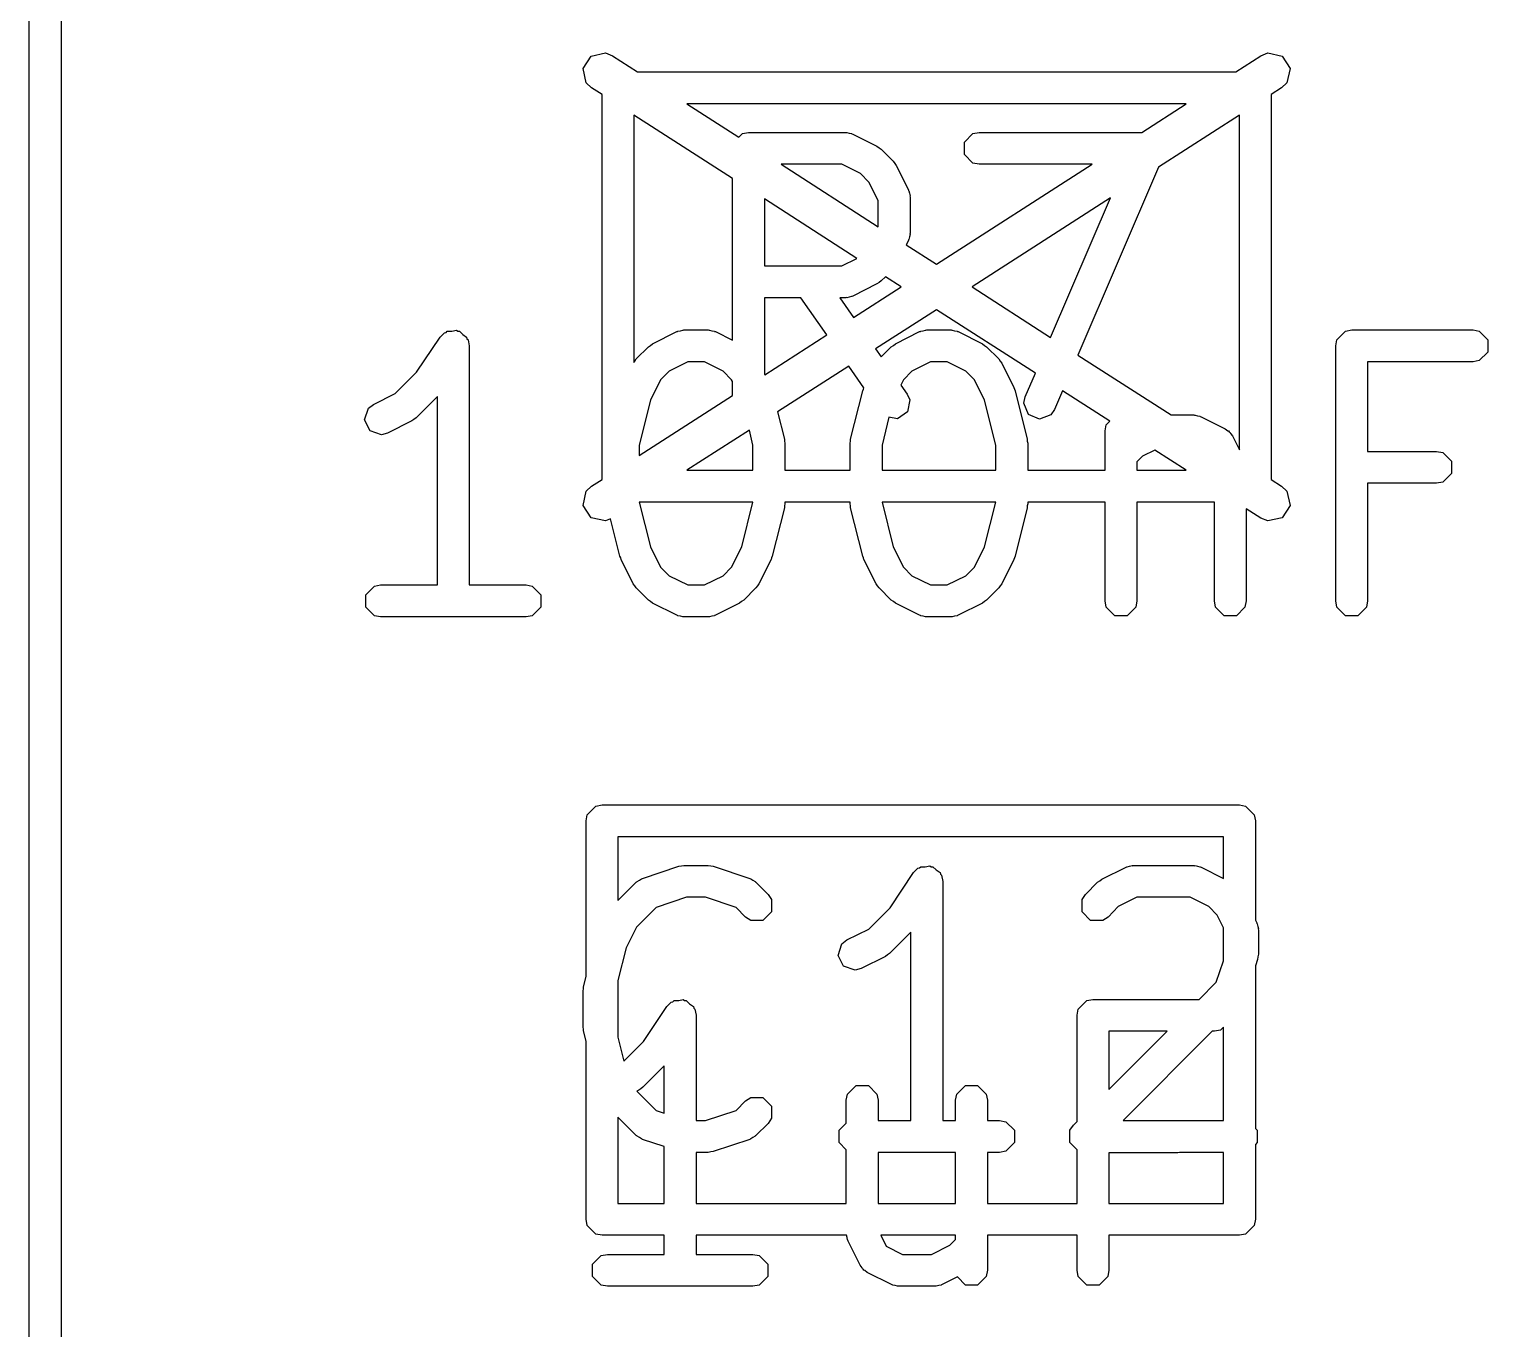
# Model space of a CAD drawing. Header units: inches. Extents: x -1.73 to 1.98, y -0.03 to 4.65.
# Drawn here: x 0.1792 to 0.3594, y 0.3634 to 0.524 of the extents above; entities that cross this region are included whole.
import ezdxf

# ---------------------------------------------------------------- set-up
doc = ezdxf.new("R2010")
doc.units = ezdxf.units.IN
doc.header["$MEASUREMENT"] = 0
doc.layers.add('BLACK', color=250, linetype='CONTINUOUS')

msp = doc.modelspace()

# ---------------------------------------------------------------- linework, layer by layer
at = {"layer": 'BLACK', "linetype": 'CONTINUOUS'}
for p, q in [((0.18317, 1.13386), (0.18317, 0.13386)), ((0.17923, 0.13583), (0.17923, 1.13189)), ((0.24865, 0.52064), (0.25042, 0.52103)), ((0.25042, 0.52103), (0.25128, 0.52069)), ((0.3314, 0.52069), (0.33226, 0.52103)), ((0.33226, 0.52103), (0.33402, 0.52064)), ((0.24768, 0.51912), (0.24865, 0.52064)), ((0.24806, 0.51735), (0.24768, 0.51912)), ((0.25128, 0.52069), (0.25437, 0.5187)), ((0.32831, 0.5187), (0.3314, 0.52069)), ((0.33402, 0.52064), (0.335, 0.51912)), ((0.335, 0.51912), (0.33462, 0.51735)), ((0.24872, 0.51671), (0.24806, 0.51735)), ((0.25437, 0.5187), (0.32831, 0.5187)), ((0.33462, 0.51735), (0.33395, 0.51671)), ((0.25, 0.51589), (0.24872, 0.51671)), ((0.25, 0.46836), (0.25, 0.51589)), ((0.33395, 0.51671), (0.33268, 0.51589)), ((0.33268, 0.51589), (0.33268, 0.46836)), ((0.26049, 0.51476), (0.2669, 0.51064)), ((0.32218, 0.51476), (0.26049, 0.51476)), ((0.31668, 0.51122), (0.32218, 0.51476)), ((0.26612, 0.50553), (0.25394, 0.51336)), ((0.25394, 0.51336), (0.25394, 0.48282)), ((0.32874, 0.51336), (0.31873, 0.50693)), ((0.32874, 0.472), (0.32874, 0.51336)), ((0.2669, 0.51064), (0.26734, 0.51107)), ((0.26734, 0.51107), (0.26809, 0.51122)), ((0.26809, 0.51122), (0.28009, 0.51122)), ((0.28009, 0.51122), (0.28019, 0.51121)), ((0.28019, 0.51121), (0.28023, 0.51122)), ((0.28023, 0.51122), (0.28053, 0.51114)), ((0.28053, 0.51114), (0.28084, 0.51107)), ((0.28084, 0.51107), (0.28088, 0.51104)), ((0.28088, 0.51104), (0.28097, 0.51102)), ((0.28097, 0.51102), (0.28397, 0.50952)), ((0.29477, 0.51001), (0.29583, 0.51107)), ((0.29477, 0.5085), (0.29477, 0.51001)), ((0.29583, 0.51107), (0.29659, 0.51122)), ((0.29659, 0.51122), (0.31668, 0.51122)), ((0.28397, 0.50952), (0.28422, 0.50932)), ((0.28422, 0.50932), (0.28448, 0.50915)), ((0.28448, 0.50915), (0.28598, 0.50765)), ((0.29583, 0.50744), (0.29477, 0.5085)), ((0.27963, 0.50729), (0.27212, 0.50729)), ((0.27212, 0.50729), (0.28412, 0.49957)), ((0.28192, 0.50614), (0.27963, 0.50729)), ((0.28598, 0.50765), (0.28616, 0.50739)), ((0.28616, 0.50739), (0.28635, 0.50714)), ((0.28635, 0.50714), (0.28785, 0.50414)), ((0.29134, 0.49493), (0.31056, 0.50729)), ((0.29659, 0.50729), (0.29583, 0.50744)), ((0.31056, 0.50729), (0.29659, 0.50729)), ((0.31873, 0.50693), (0.30878, 0.48372)), ((0.26612, 0.48555), (0.26612, 0.50553)), ((0.28297, 0.50509), (0.28192, 0.50614)), ((0.28412, 0.50279), (0.28297, 0.50509)), ((0.28148, 0.49565), (0.27006, 0.503)), ((0.27006, 0.503), (0.27006, 0.49473)), ((0.28412, 0.49957), (0.28412, 0.50279)), ((0.28785, 0.50414), (0.28788, 0.50404)), ((0.28788, 0.50404), (0.28791, 0.50401)), ((0.28791, 0.50401), (0.28797, 0.5037)), ((0.28797, 0.5037), (0.28805, 0.5034)), ((0.28805, 0.5034), (0.28804, 0.50335)), ((0.28804, 0.50335), (0.28806, 0.50326)), ((0.28806, 0.50326), (0.28806, 0.49876)), ((0.31282, 0.50312), (0.29571, 0.49213)), ((0.30542, 0.48588), (0.31282, 0.50312)), ((0.28785, 0.49788), (0.28758, 0.49735)), ((0.28758, 0.49735), (0.29134, 0.49493)), ((0.28788, 0.49797), (0.28785, 0.49788)), ((0.28791, 0.498), (0.28788, 0.49797)), ((0.28797, 0.49831), (0.28791, 0.498)), ((0.28805, 0.49862), (0.28797, 0.49831)), ((0.28806, 0.49876), (0.28804, 0.49866)), ((0.28804, 0.49866), (0.28805, 0.49862)), ((0.27963, 0.49473), (0.28148, 0.49565)), ((0.27006, 0.49473), (0.27963, 0.49473)), ((0.28397, 0.4925), (0.28097, 0.491)), ((0.28108, 0.48834), (0.28697, 0.49213)), ((0.28422, 0.49269), (0.28397, 0.4925)), ((0.28448, 0.49287), (0.28422, 0.49269)), ((0.285, 0.49339), (0.28448, 0.49287)), ((0.28697, 0.49213), (0.285, 0.49339)), ((0.29571, 0.49213), (0.30542, 0.48588)), ((0.27457, 0.49079), (0.27006, 0.49079)), ((0.27006, 0.49079), (0.27006, 0.48137)), ((0.27777, 0.48621), (0.27457, 0.49079)), ((0.28009, 0.49079), (0.27937, 0.49079)), ((0.27937, 0.49079), (0.28108, 0.48834)), ((0.28019, 0.49081), (0.28009, 0.49079)), ((0.28023, 0.49079), (0.28019, 0.49081)), ((0.28053, 0.49088), (0.28023, 0.49079)), ((0.28084, 0.49094), (0.28053, 0.49088)), ((0.28088, 0.49097), (0.28084, 0.49094)), ((0.28097, 0.491), (0.28088, 0.49097)), ((0.29134, 0.48932), (0.2838, 0.48447)), ((0.30354, 0.48148), (0.29134, 0.48932)), ((0.23073, 0.48652), (0.23087, 0.48667)), ((0.23087, 0.48667), (0.23145, 0.48667)), ((0.23145, 0.48667), (0.23201, 0.48678)), ((0.23201, 0.48678), (0.23218, 0.48667)), ((0.23218, 0.48667), (0.23238, 0.48667)), ((0.23238, 0.48667), (0.23279, 0.48626)), ((0.25624, 0.48511), (0.25924, 0.48661)), ((0.25924, 0.48661), (0.25934, 0.48663)), ((0.25934, 0.48663), (0.25937, 0.48667)), ((0.25937, 0.48667), (0.25968, 0.48673)), ((0.25968, 0.48673), (0.25998, 0.48681)), ((0.25998, 0.48681), (0.26003, 0.4868)), ((0.26003, 0.4868), (0.26012, 0.48682)), ((0.26012, 0.48682), (0.26312, 0.48682)), ((0.26312, 0.48682), (0.26322, 0.4868)), ((0.26322, 0.4868), (0.26326, 0.48681)), ((0.26326, 0.48681), (0.26357, 0.48673)), ((0.26357, 0.48673), (0.26388, 0.48667)), ((0.26388, 0.48667), (0.26391, 0.48663)), ((0.26391, 0.48663), (0.264, 0.48661)), ((0.264, 0.48661), (0.26612, 0.48555)), ((0.28624, 0.48511), (0.28924, 0.48661)), ((0.28924, 0.48661), (0.28933, 0.48663)), ((0.28933, 0.48663), (0.28937, 0.48667)), ((0.28937, 0.48667), (0.28968, 0.48673)), ((0.28968, 0.48673), (0.28998, 0.48681)), ((0.28998, 0.48681), (0.29002, 0.4868)), ((0.29002, 0.4868), (0.29012, 0.48682)), ((0.29012, 0.48682), (0.29312, 0.48682)), ((0.29312, 0.48682), (0.29322, 0.4868)), ((0.29322, 0.4868), (0.29326, 0.48681)), ((0.29326, 0.48681), (0.29356, 0.48673)), ((0.29356, 0.48673), (0.29387, 0.48667)), ((0.29387, 0.48667), (0.2939, 0.48663)), ((0.2939, 0.48663), (0.294, 0.48661)), ((0.294, 0.48661), (0.297, 0.48511)), ((0.34079, 0.4856), (0.34186, 0.48667)), ((0.34186, 0.48667), (0.34261, 0.48682)), ((0.34261, 0.48682), (0.35761, 0.48682)), ((0.35761, 0.48682), (0.35836, 0.48667)), ((0.35836, 0.48667), (0.35943, 0.4856)), ((0.2271, 0.4816), (0.22999, 0.48594)), ((0.22999, 0.48594), (0.23053, 0.48648)), ((0.23053, 0.48648), (0.23073, 0.48652)), ((0.23279, 0.48626), (0.23326, 0.48594)), ((0.23326, 0.48594), (0.2333, 0.48574)), ((0.2333, 0.48574), (0.23345, 0.4856)), ((0.23345, 0.4856), (0.2336, 0.48485)), ((0.2336, 0.48485), (0.2336, 0.45532)), ((0.25423, 0.48324), (0.25573, 0.48474)), ((0.25573, 0.48474), (0.25599, 0.48491)), ((0.25599, 0.48491), (0.25624, 0.48511)), ((0.27011, 0.48128), (0.27777, 0.48621)), ((0.28448, 0.48349), (0.28573, 0.48474)), ((0.28573, 0.48474), (0.28599, 0.48491)), ((0.28599, 0.48491), (0.28624, 0.48511)), ((0.297, 0.48511), (0.29725, 0.48491)), ((0.29725, 0.48491), (0.29751, 0.48474)), ((0.29751, 0.48474), (0.29901, 0.48324)), ((0.34064, 0.48485), (0.34079, 0.4856)), ((0.34064, 0.45335), (0.34064, 0.48485)), ((0.35943, 0.4856), (0.35943, 0.48409)), ((0.25394, 0.48282), (0.25406, 0.48298)), ((0.25406, 0.48298), (0.25423, 0.48324)), ((0.2838, 0.48447), (0.28448, 0.48349)), ((0.29901, 0.48324), (0.29919, 0.48298)), ((0.29919, 0.48298), (0.29938, 0.48273)), ((0.30878, 0.48372), (0.3203, 0.47632)), ((0.35836, 0.48303), (0.35761, 0.48288)), ((0.35943, 0.48409), (0.35836, 0.48303)), ((0.22446, 0.47897), (0.2271, 0.4816)), ((0.25829, 0.48173), (0.25724, 0.48068)), ((0.26059, 0.48288), (0.25829, 0.48173)), ((0.26266, 0.48288), (0.26059, 0.48288)), ((0.26496, 0.48173), (0.26266, 0.48288)), ((0.266, 0.48068), (0.26496, 0.48173)), ((0.27006, 0.48137), (0.27011, 0.48128)), ((0.28048, 0.48234), (0.27169, 0.47669)), ((0.28235, 0.47968), (0.28048, 0.48234)), ((0.28829, 0.48173), (0.28724, 0.48068)), ((0.29058, 0.48288), (0.28829, 0.48173)), ((0.29265, 0.48288), (0.29058, 0.48288)), ((0.29495, 0.48173), (0.29265, 0.48288)), ((0.296, 0.48068), (0.29495, 0.48173)), ((0.29938, 0.48273), (0.30088, 0.47973)), ((0.30228, 0.47854), (0.30354, 0.48148)), ((0.35761, 0.48288), (0.34458, 0.48288)), ((0.34458, 0.48288), (0.34458, 0.47182)), ((0.25724, 0.48068), (0.25598, 0.47816)), ((0.26612, 0.48045), (0.266, 0.48068)), ((0.26612, 0.47872), (0.26612, 0.48045)), ((0.28221, 0.47932), (0.2823, 0.47952)), ((0.2823, 0.47952), (0.28235, 0.47968)), ((0.28724, 0.48068), (0.28691, 0.48002)), ((0.28691, 0.48002), (0.2877, 0.47889)), ((0.29726, 0.47816), (0.296, 0.48068)), ((0.30088, 0.47973), (0.30094, 0.47952)), ((0.30094, 0.47952), (0.30103, 0.47932)), ((0.22114, 0.47714), (0.22175, 0.47761)), ((0.22175, 0.47761), (0.22446, 0.47897)), ((0.22966, 0.47859), (0.22702, 0.47596)), ((0.22966, 0.45532), (0.22966, 0.47859)), ((0.25459, 0.47131), (0.26612, 0.47872)), ((0.25598, 0.47816), (0.25459, 0.47261)), ((0.28071, 0.47333), (0.28221, 0.47932)), ((0.2877, 0.47889), (0.28801, 0.47819)), ((0.28801, 0.47819), (0.28775, 0.4767)), ((0.29865, 0.47261), (0.29726, 0.47816)), ((0.30103, 0.47932), (0.30253, 0.47333)), ((0.30212, 0.47778), (0.30228, 0.47854)), ((0.30268, 0.47639), (0.30212, 0.47778)), ((0.3069, 0.47932), (0.3059, 0.47698)), ((0.31275, 0.47555), (0.3069, 0.47932)), ((0.22066, 0.47571), (0.22114, 0.47714)), ((0.22676, 0.47578), (0.22651, 0.47559)), ((0.22702, 0.47596), (0.22676, 0.47578)), ((0.27169, 0.47669), (0.27253, 0.47333)), ((0.28544, 0.47603), (0.28459, 0.47261)), ((0.28652, 0.47584), (0.28544, 0.47603)), ((0.28775, 0.4767), (0.28652, 0.47584)), ((0.30406, 0.47579), (0.30268, 0.47639)), ((0.30546, 0.47635), (0.30406, 0.47579)), ((0.3059, 0.47698), (0.30546, 0.47635)), ((0.3203, 0.47632), (0.32312, 0.47632)), ((0.32312, 0.47632), (0.32321, 0.4763)), ((0.32321, 0.4763), (0.32326, 0.47631)), ((0.32326, 0.47631), (0.32356, 0.47623)), ((0.32356, 0.47623), (0.32387, 0.47617)), ((0.32387, 0.47617), (0.3239, 0.47613)), ((0.3239, 0.47613), (0.324, 0.47611)), ((0.324, 0.47611), (0.327, 0.47461)), ((0.22134, 0.47436), (0.22066, 0.47571)), ((0.22277, 0.47388), (0.22134, 0.47436)), ((0.22351, 0.47409), (0.22277, 0.47388)), ((0.22651, 0.47559), (0.22351, 0.47409)), ((0.2682, 0.47444), (0.26049, 0.46949)), ((0.26865, 0.47261), (0.2682, 0.47444)), ((0.31215, 0.47435), (0.3123, 0.4751)), ((0.31215, 0.46949), (0.31215, 0.47435)), ((0.3123, 0.4751), (0.31275, 0.47555)), ((0.327, 0.47461), (0.32731, 0.47437)), ((0.32731, 0.47437), (0.32741, 0.47434)), ((0.32741, 0.47434), (0.32749, 0.47422)), ((0.32749, 0.47422), (0.3276, 0.47414)), ((0.3276, 0.47414), (0.32764, 0.47404)), ((0.32764, 0.47404), (0.32788, 0.47373)), ((0.25459, 0.47261), (0.25459, 0.47131)), ((0.26865, 0.46949), (0.26865, 0.47261)), ((0.27253, 0.47333), (0.27254, 0.47308)), ((0.27254, 0.47308), (0.27259, 0.47285)), ((0.27259, 0.47285), (0.27259, 0.46949)), ((0.28065, 0.47285), (0.2807, 0.47308)), ((0.28065, 0.46949), (0.28065, 0.47285)), ((0.2807, 0.47308), (0.28071, 0.47333)), ((0.28459, 0.47261), (0.28459, 0.46949)), ((0.29865, 0.46949), (0.29865, 0.47261)), ((0.30253, 0.47333), (0.30254, 0.47308)), ((0.30254, 0.47308), (0.30259, 0.47285)), ((0.30259, 0.47285), (0.30259, 0.46949)), ((0.32788, 0.47373), (0.32874, 0.472)), ((0.31678, 0.47123), (0.31609, 0.47053)), ((0.31609, 0.47053), (0.31609, 0.46949)), ((0.3183, 0.47199), (0.31678, 0.47123)), ((0.32218, 0.46949), (0.3183, 0.47199)), ((0.34458, 0.47182), (0.35311, 0.47182)), ((0.35311, 0.47182), (0.35387, 0.47167)), ((0.35387, 0.47167), (0.35493, 0.4706)), ((0.35493, 0.4706), (0.35493, 0.4691)), ((0.26049, 0.46949), (0.26865, 0.46949)), ((0.27259, 0.46949), (0.28065, 0.46949)), ((0.28459, 0.46949), (0.29865, 0.46949)), ((0.30259, 0.46949), (0.31215, 0.46949)), ((0.31609, 0.46949), (0.32218, 0.46949)), ((0.35493, 0.4691), (0.35387, 0.46803)), ((0.24768, 0.46513), (0.24806, 0.4669)), ((0.24806, 0.4669), (0.24872, 0.46754)), ((0.24872, 0.46754), (0.25, 0.46836)), ((0.33268, 0.46836), (0.33395, 0.46754)), ((0.33395, 0.46754), (0.33462, 0.4669)), ((0.33462, 0.4669), (0.335, 0.46513)), ((0.35311, 0.46788), (0.34458, 0.46788)), ((0.34458, 0.46788), (0.34458, 0.45335)), ((0.35387, 0.46803), (0.35311, 0.46788)), ((0.24865, 0.46361), (0.24768, 0.46513)), ((0.2546, 0.46555), (0.25598, 0.46004)), ((0.26864, 0.46555), (0.2546, 0.46555)), ((0.26727, 0.46004), (0.26864, 0.46555)), ((0.27254, 0.46511), (0.27253, 0.46487)), ((0.27259, 0.46535), (0.27254, 0.46511)), ((0.28065, 0.46555), (0.27259, 0.46555)), ((0.27259, 0.46555), (0.27259, 0.46535)), ((0.28065, 0.46535), (0.28065, 0.46555)), ((0.2807, 0.46511), (0.28065, 0.46535)), ((0.28071, 0.46487), (0.2807, 0.46511)), ((0.2846, 0.46555), (0.28598, 0.46004)), ((0.29864, 0.46555), (0.2846, 0.46555)), ((0.29726, 0.46004), (0.29864, 0.46555)), ((0.30254, 0.46511), (0.30253, 0.46487)), ((0.30259, 0.46535), (0.30254, 0.46511)), ((0.31215, 0.46555), (0.30259, 0.46555)), ((0.30259, 0.46555), (0.30259, 0.46535)), ((0.31215, 0.45335), (0.31215, 0.46555)), ((0.32565, 0.46555), (0.31609, 0.46555)), ((0.31609, 0.46555), (0.31609, 0.45335)), ((0.32565, 0.45335), (0.32565, 0.46555)), ((0.335, 0.46513), (0.33402, 0.46361)), ((0.25042, 0.46323), (0.24865, 0.46361)), ((0.25106, 0.46348), (0.25042, 0.46323)), ((0.25221, 0.45887), (0.25106, 0.46348)), ((0.27253, 0.46487), (0.27103, 0.45887)), ((0.28221, 0.45887), (0.28071, 0.46487)), ((0.30253, 0.46487), (0.30103, 0.45887)), ((0.3314, 0.46356), (0.32958, 0.46473)), ((0.32958, 0.46473), (0.32958, 0.45335)), ((0.33226, 0.46323), (0.3314, 0.46356)), ((0.33402, 0.46361), (0.33226, 0.46323)), ((0.25598, 0.46004), (0.25724, 0.45752)), ((0.266, 0.45752), (0.26727, 0.46004)), ((0.28598, 0.46004), (0.28724, 0.45752)), ((0.296, 0.45752), (0.29726, 0.46004)), ((0.25231, 0.45868), (0.25221, 0.45887)), ((0.25236, 0.45847), (0.25231, 0.45868)), ((0.25386, 0.45547), (0.25236, 0.45847)), ((0.27088, 0.45847), (0.26938, 0.45547)), ((0.27094, 0.45868), (0.27088, 0.45847)), ((0.27103, 0.45887), (0.27094, 0.45868)), ((0.2823, 0.45868), (0.28221, 0.45887)), ((0.28236, 0.45847), (0.2823, 0.45868)), ((0.28386, 0.45547), (0.28236, 0.45847)), ((0.30088, 0.45847), (0.29938, 0.45547)), ((0.30094, 0.45868), (0.30088, 0.45847)), ((0.30103, 0.45887), (0.30094, 0.45868)), ((0.25724, 0.45752), (0.25829, 0.45647)), ((0.25829, 0.45647), (0.26059, 0.45532)), ((0.26266, 0.45532), (0.26496, 0.45647)), ((0.26496, 0.45647), (0.266, 0.45752)), ((0.28724, 0.45752), (0.28829, 0.45647)), ((0.28829, 0.45647), (0.29058, 0.45532)), ((0.29265, 0.45532), (0.29495, 0.45647)), ((0.29495, 0.45647), (0.296, 0.45752)), ((0.22081, 0.4541), (0.22188, 0.45517)), ((0.22081, 0.4526), (0.22081, 0.4541)), ((0.22188, 0.45517), (0.22263, 0.45532)), ((0.22263, 0.45532), (0.22966, 0.45532)), ((0.2336, 0.45532), (0.24063, 0.45532)), ((0.24063, 0.45532), (0.24138, 0.45517)), ((0.24138, 0.45517), (0.24244, 0.4541)), ((0.24244, 0.4541), (0.24244, 0.4526)), ((0.25406, 0.45522), (0.25386, 0.45547)), ((0.25423, 0.45496), (0.25406, 0.45522)), ((0.25573, 0.45346), (0.25423, 0.45496)), ((0.26059, 0.45532), (0.26266, 0.45532)), ((0.26901, 0.45496), (0.26752, 0.45346)), ((0.26919, 0.45522), (0.26901, 0.45496)), ((0.26938, 0.45547), (0.26919, 0.45522)), ((0.28405, 0.45522), (0.28386, 0.45547)), ((0.28423, 0.45496), (0.28405, 0.45522)), ((0.28573, 0.45346), (0.28423, 0.45496)), ((0.29058, 0.45532), (0.29265, 0.45532)), ((0.29901, 0.45496), (0.29751, 0.45346)), ((0.29919, 0.45522), (0.29901, 0.45496)), ((0.29938, 0.45547), (0.29919, 0.45522)), ((0.22188, 0.45153), (0.22081, 0.4526)), ((0.24244, 0.4526), (0.24138, 0.45153)), ((0.25599, 0.45328), (0.25573, 0.45346)), ((0.25624, 0.45309), (0.25599, 0.45328)), ((0.25924, 0.45159), (0.25624, 0.45309)), ((0.267, 0.45309), (0.264, 0.45159)), ((0.26725, 0.45328), (0.267, 0.45309)), ((0.26752, 0.45346), (0.26725, 0.45328)), ((0.28599, 0.45328), (0.28573, 0.45346)), ((0.28624, 0.45309), (0.28599, 0.45328)), ((0.28924, 0.45159), (0.28624, 0.45309)), ((0.297, 0.45309), (0.294, 0.45159)), ((0.29725, 0.45328), (0.297, 0.45309)), ((0.29751, 0.45346), (0.29725, 0.45328)), ((0.3123, 0.4526), (0.31215, 0.45335)), ((0.31336, 0.45153), (0.3123, 0.4526)), ((0.31594, 0.4526), (0.31487, 0.45153)), ((0.31609, 0.45335), (0.31594, 0.4526)), ((0.3258, 0.4526), (0.32565, 0.45335)), ((0.32686, 0.45153), (0.3258, 0.4526)), ((0.32943, 0.4526), (0.32837, 0.45153)), ((0.32958, 0.45335), (0.32943, 0.4526)), ((0.34079, 0.4526), (0.34064, 0.45335)), ((0.34186, 0.45153), (0.34079, 0.4526)), ((0.34443, 0.4526), (0.34337, 0.45153)), ((0.34458, 0.45335), (0.34443, 0.4526)), ((0.22263, 0.45138), (0.22188, 0.45153)), ((0.24063, 0.45138), (0.22263, 0.45138)), ((0.24138, 0.45153), (0.24063, 0.45138)), ((0.25934, 0.45156), (0.25924, 0.45159)), ((0.25937, 0.45153), (0.25934, 0.45156)), ((0.25968, 0.45147), (0.25937, 0.45153)), ((0.25998, 0.45139), (0.25968, 0.45147)), ((0.26003, 0.4514), (0.25998, 0.45139)), ((0.26012, 0.45138), (0.26003, 0.4514)), ((0.26312, 0.45138), (0.26012, 0.45138)), ((0.26322, 0.4514), (0.26312, 0.45138)), ((0.26326, 0.45139), (0.26322, 0.4514)), ((0.26357, 0.45147), (0.26326, 0.45139)), ((0.26388, 0.45153), (0.26357, 0.45147)), ((0.26391, 0.45156), (0.26388, 0.45153)), ((0.264, 0.45159), (0.26391, 0.45156)), ((0.28933, 0.45156), (0.28924, 0.45159)), ((0.28937, 0.45153), (0.28933, 0.45156)), ((0.28968, 0.45147), (0.28937, 0.45153)), ((0.28998, 0.45139), (0.28968, 0.45147)), ((0.29002, 0.4514), (0.28998, 0.45139)), ((0.29012, 0.45138), (0.29002, 0.4514)), ((0.29312, 0.45138), (0.29012, 0.45138)), ((0.29322, 0.4514), (0.29312, 0.45138)), ((0.29326, 0.45139), (0.29322, 0.4514)), ((0.29356, 0.45147), (0.29326, 0.45139)), ((0.29387, 0.45153), (0.29356, 0.45147)), ((0.2939, 0.45156), (0.29387, 0.45153)), ((0.294, 0.45159), (0.2939, 0.45156)), ((0.31487, 0.45153), (0.31336, 0.45153)), ((0.32837, 0.45153), (0.32686, 0.45153)), ((0.34337, 0.45153), (0.34186, 0.45153)), ((0.24818, 0.42693), (0.24925, 0.428)), ((0.24925, 0.428), (0.25, 0.42815)), ((0.25, 0.42815), (0.32874, 0.42815)), ((0.32874, 0.42815), (0.32949, 0.428)), ((0.32949, 0.428), (0.33056, 0.42693)), ((0.24803, 0.42618), (0.24818, 0.42693)), ((0.24803, 0.40695), (0.24803, 0.42618)), ((0.33056, 0.42693), (0.33071, 0.42618)), ((0.33071, 0.42618), (0.33071, 0.41392)), ((0.25197, 0.42421), (0.25197, 0.41633)), ((0.32677, 0.42421), (0.25197, 0.42421)), ((0.32677, 0.41908), (0.32677, 0.42421)), ((0.255, 0.41907), (0.2595, 0.42057)), ((0.2595, 0.42057), (0.25981, 0.42061)), ((0.25981, 0.42061), (0.26012, 0.42067)), ((0.26012, 0.42067), (0.26312, 0.42067)), ((0.26312, 0.42067), (0.26343, 0.42061)), ((0.26343, 0.42061), (0.26375, 0.42057)), ((0.26375, 0.42057), (0.26825, 0.41907)), ((0.28848, 0.4198), (0.28902, 0.42034)), ((0.28902, 0.42034), (0.28922, 0.42038)), ((0.28922, 0.42038), (0.28937, 0.42052)), ((0.28937, 0.42052), (0.28994, 0.42052)), ((0.28994, 0.42052), (0.2905, 0.42064)), ((0.2905, 0.42064), (0.29067, 0.42052)), ((0.29067, 0.42052), (0.29087, 0.42052)), ((0.29087, 0.42052), (0.29128, 0.42012)), ((0.29128, 0.42012), (0.29176, 0.4198)), ((0.31174, 0.41897), (0.31474, 0.42047)), ((0.31474, 0.42047), (0.31483, 0.42049)), ((0.31483, 0.42049), (0.31486, 0.42052)), ((0.31486, 0.42052), (0.31517, 0.42059)), ((0.31517, 0.42059), (0.31548, 0.42067)), ((0.31548, 0.42067), (0.31552, 0.42065)), ((0.31552, 0.42065), (0.31562, 0.42067)), ((0.31562, 0.42067), (0.32312, 0.42067)), ((0.32312, 0.42067), (0.32321, 0.42065)), ((0.32321, 0.42065), (0.32326, 0.42067)), ((0.32326, 0.42067), (0.32356, 0.42059)), ((0.32356, 0.42059), (0.32387, 0.42052)), ((0.32387, 0.42052), (0.3239, 0.42049)), ((0.3239, 0.42049), (0.324, 0.42047)), ((0.324, 0.42047), (0.32677, 0.41908)), ((0.25197, 0.41633), (0.25423, 0.4186)), ((0.25423, 0.4186), (0.25431, 0.41865)), ((0.25431, 0.41865), (0.25433, 0.41869)), ((0.25433, 0.41869), (0.25461, 0.41885)), ((0.25461, 0.41885), (0.25487, 0.41902)), ((0.25487, 0.41902), (0.25492, 0.41902)), ((0.25492, 0.41902), (0.255, 0.41907)), ((0.26825, 0.41907), (0.26833, 0.41902)), ((0.26833, 0.41902), (0.26838, 0.41902)), ((0.26838, 0.41902), (0.26864, 0.41885)), ((0.26864, 0.41885), (0.26891, 0.41869)), ((0.26891, 0.41869), (0.26893, 0.41865)), ((0.26893, 0.41865), (0.26901, 0.4186)), ((0.26901, 0.4186), (0.27051, 0.4171)), ((0.28559, 0.41546), (0.28848, 0.4198)), ((0.29176, 0.4198), (0.2918, 0.4196)), ((0.2918, 0.4196), (0.29194, 0.41946)), ((0.29194, 0.41946), (0.29209, 0.4187)), ((0.29209, 0.4187), (0.29209, 0.38918)), ((0.30973, 0.4171), (0.31123, 0.4186)), ((0.31123, 0.4186), (0.31149, 0.41877)), ((0.31149, 0.41877), (0.31174, 0.41897)), ((0.26044, 0.41674), (0.25669, 0.41548)), ((0.2628, 0.41674), (0.26044, 0.41674)), ((0.26656, 0.41548), (0.2628, 0.41674)), ((0.27051, 0.4171), (0.27094, 0.41646)), ((0.27094, 0.41646), (0.27094, 0.41495)), ((0.3093, 0.41646), (0.30973, 0.4171)), ((0.3093, 0.41495), (0.3093, 0.41646)), ((0.31608, 0.41674), (0.31378, 0.41559)), ((0.32265, 0.41674), (0.31608, 0.41674)), ((0.32495, 0.41559), (0.32265, 0.41674)), ((0.25669, 0.41548), (0.25424, 0.41304)), ((0.26773, 0.41431), (0.26656, 0.41548)), ((0.27094, 0.41495), (0.26988, 0.41389)), ((0.28295, 0.41282), (0.28559, 0.41546)), ((0.31036, 0.41389), (0.3093, 0.41495)), ((0.31378, 0.41559), (0.31251, 0.41431)), ((0.326, 0.41454), (0.32495, 0.41559)), ((0.32677, 0.41299), (0.326, 0.41454)), ((0.25424, 0.41304), (0.25298, 0.41052)), ((0.26837, 0.41389), (0.26773, 0.41431)), ((0.26988, 0.41389), (0.26837, 0.41389)), ((0.28024, 0.41147), (0.28295, 0.41282)), ((0.31187, 0.41389), (0.31036, 0.41389)), ((0.31251, 0.41431), (0.31187, 0.41389)), ((0.32677, 0.4089), (0.32677, 0.41299)), ((0.33071, 0.41392), (0.33088, 0.41359)), ((0.33088, 0.41359), (0.3309, 0.41349)), ((0.3309, 0.41349), (0.33093, 0.41346)), ((0.33093, 0.41346), (0.331, 0.41315)), ((0.331, 0.41315), (0.33108, 0.41285)), ((0.33108, 0.41285), (0.33106, 0.4128)), ((0.33106, 0.4128), (0.33108, 0.41271)), ((0.33108, 0.41271), (0.33108, 0.40971)), ((0.27916, 0.40957), (0.27963, 0.411)), ((0.27963, 0.411), (0.28024, 0.41147)), ((0.28815, 0.41245), (0.28551, 0.40981)), ((0.28815, 0.38918), (0.28815, 0.41245)), ((0.25298, 0.41052), (0.25197, 0.40646)), ((0.27983, 0.40822), (0.27916, 0.40957)), ((0.285, 0.40945), (0.282, 0.40795)), ((0.28525, 0.40964), (0.285, 0.40945)), ((0.28551, 0.40981), (0.28525, 0.40964)), ((0.33098, 0.40908), (0.33071, 0.40826)), ((0.33102, 0.4094), (0.33098, 0.40908)), ((0.33108, 0.40971), (0.33102, 0.4094)), ((0.28126, 0.40774), (0.27983, 0.40822)), ((0.282, 0.40795), (0.28126, 0.40774)), ((0.32589, 0.40627), (0.32677, 0.4089)), ((0.33071, 0.40826), (0.33071, 0.38819)), ((0.2477, 0.40544), (0.24772, 0.40568)), ((0.24772, 0.40568), (0.24803, 0.40695)), ((0.25197, 0.40646), (0.25197, 0.39945)), ((0.32376, 0.40414), (0.32589, 0.40627)), ((0.24766, 0.40521), (0.2477, 0.40544)), ((0.24766, 0.40071), (0.24766, 0.40521)), ((0.25802, 0.40326), (0.25856, 0.40381)), ((0.25856, 0.40381), (0.25876, 0.40384)), ((0.25876, 0.40384), (0.2589, 0.40399)), ((0.2589, 0.40399), (0.25948, 0.40399)), ((0.25948, 0.40399), (0.26004, 0.4041)), ((0.26004, 0.4041), (0.26021, 0.40399)), ((0.26021, 0.40399), (0.26041, 0.40399)), ((0.26041, 0.40399), (0.26081, 0.40358)), ((0.30883, 0.40292), (0.3099, 0.40399)), ((0.3099, 0.40399), (0.31065, 0.40414)), ((0.31065, 0.40414), (0.32376, 0.40414)), ((0.25513, 0.39892), (0.25802, 0.40326)), ((0.26081, 0.40358), (0.26129, 0.40326)), ((0.26129, 0.40326), (0.26133, 0.40307)), ((0.26133, 0.40307), (0.26147, 0.40292)), ((0.26147, 0.40292), (0.26162, 0.40217)), ((0.26162, 0.40217), (0.26162, 0.38918)), ((0.30868, 0.40217), (0.30883, 0.40292)), ((0.30868, 0.38906), (0.30868, 0.40217)), ((0.2477, 0.40047), (0.24766, 0.40071)), ((0.24772, 0.40023), (0.2477, 0.40047)), ((0.24803, 0.39896), (0.24772, 0.40023)), ((0.31262, 0.4002), (0.31262, 0.39299)), ((0.31262, 0.39299), (0.31983, 0.4002)), ((0.31983, 0.4002), (0.31262, 0.4002)), ((0.32539, 0.4002), (0.31437, 0.38918)), ((0.32565, 0.4002), (0.32539, 0.4002)), ((0.3264, 0.40035), (0.32565, 0.4002)), ((0.32677, 0.40072), (0.3264, 0.40035)), ((0.32677, 0.38918), (0.32677, 0.40072)), ((0.24803, 0.37697), (0.24803, 0.39896)), ((0.25197, 0.39945), (0.25271, 0.3965)), ((0.25271, 0.3965), (0.25513, 0.39892)), ((0.25769, 0.39592), (0.25505, 0.39328)), ((0.25769, 0.3901), (0.25769, 0.39592)), ((0.25454, 0.39291), (0.25432, 0.3928)), ((0.25479, 0.3931), (0.25454, 0.39291)), ((0.25505, 0.39328), (0.25479, 0.3931)), ((0.28033, 0.39242), (0.2814, 0.39349)), ((0.2814, 0.39349), (0.28291, 0.39349)), ((0.28291, 0.39349), (0.28397, 0.39242)), ((0.29383, 0.39242), (0.2949, 0.39349)), ((0.2949, 0.39349), (0.2964, 0.39349)), ((0.2964, 0.39349), (0.29747, 0.39242)), ((0.25432, 0.3928), (0.25669, 0.39043)), ((0.26656, 0.39043), (0.26773, 0.3916)), ((0.26773, 0.3916), (0.26837, 0.39203)), ((0.26837, 0.39203), (0.26988, 0.39203)), ((0.26988, 0.39203), (0.27094, 0.39096)), ((0.28018, 0.39167), (0.28033, 0.39242)), ((0.28018, 0.38884), (0.28018, 0.39167)), ((0.28397, 0.39242), (0.28412, 0.39167)), ((0.28412, 0.39167), (0.28412, 0.38918)), ((0.29368, 0.39167), (0.29383, 0.39242)), ((0.29368, 0.38918), (0.29368, 0.39167)), ((0.29747, 0.39242), (0.29762, 0.39167)), ((0.29762, 0.39167), (0.29762, 0.38918)), ((0.25423, 0.38732), (0.25197, 0.38958)), ((0.25197, 0.38958), (0.25197, 0.37894)), ((0.25669, 0.39043), (0.25769, 0.3901)), ((0.2628, 0.38918), (0.26656, 0.39043)), ((0.27094, 0.38946), (0.27051, 0.38882)), ((0.27094, 0.39096), (0.27094, 0.38946)), ((0.26162, 0.38918), (0.2628, 0.38918)), ((0.27051, 0.38882), (0.26901, 0.38732)), ((0.2793, 0.38796), (0.28018, 0.38884)), ((0.2793, 0.38646), (0.2793, 0.38796)), ((0.28412, 0.38918), (0.28815, 0.38918)), ((0.29209, 0.38918), (0.29368, 0.38918)), ((0.29762, 0.38918), (0.29912, 0.38918)), ((0.29912, 0.38918), (0.29987, 0.38903)), ((0.29987, 0.38903), (0.30094, 0.38796)), ((0.30094, 0.38796), (0.30094, 0.38646)), ((0.3078, 0.38796), (0.30823, 0.3886)), ((0.3078, 0.38646), (0.3078, 0.38796)), ((0.30823, 0.3886), (0.30868, 0.38906)), ((0.31437, 0.38918), (0.32677, 0.38918)), ((0.33071, 0.38819), (0.33093, 0.38796)), ((0.33093, 0.38796), (0.33093, 0.38646)), ((0.25431, 0.38726), (0.25423, 0.38732)), ((0.25433, 0.38722), (0.25431, 0.38726)), ((0.25461, 0.38707), (0.25433, 0.38722)), ((0.25487, 0.38689), (0.25461, 0.38707)), ((0.25492, 0.38689), (0.25487, 0.38689)), ((0.255, 0.38684), (0.25492, 0.38689)), ((0.25769, 0.38595), (0.255, 0.38684)), ((0.25769, 0.37894), (0.25769, 0.38595)), ((0.26825, 0.38684), (0.26375, 0.38534)), ((0.26833, 0.38689), (0.26825, 0.38684)), ((0.26838, 0.38689), (0.26833, 0.38689)), ((0.26864, 0.38707), (0.26838, 0.38689)), ((0.26891, 0.38722), (0.26864, 0.38707)), ((0.26893, 0.38726), (0.26891, 0.38722)), ((0.26901, 0.38732), (0.26893, 0.38726)), ((0.28018, 0.38557), (0.2793, 0.38646)), ((0.30094, 0.38646), (0.29987, 0.38539)), ((0.30868, 0.38557), (0.3078, 0.38646)), ((0.33093, 0.38646), (0.33071, 0.38623)), ((0.33071, 0.38623), (0.33071, 0.37697)), ((0.26312, 0.38524), (0.26162, 0.38524)), ((0.26162, 0.38524), (0.26162, 0.37894)), ((0.26343, 0.3853), (0.26312, 0.38524)), ((0.26375, 0.38534), (0.26343, 0.3853)), ((0.28018, 0.37894), (0.28018, 0.38557)), ((0.28412, 0.38524), (0.28412, 0.37894)), ((0.29368, 0.38524), (0.28412, 0.38524)), ((0.29368, 0.37894), (0.29368, 0.38524)), ((0.29912, 0.38524), (0.29762, 0.38524)), ((0.29762, 0.38524), (0.29762, 0.37894)), ((0.29987, 0.38539), (0.29912, 0.38524)), ((0.30868, 0.37894), (0.30868, 0.38557)), ((0.32115, 0.3852), (0.31262, 0.3852)), ((0.31262, 0.3852), (0.31262, 0.37894)), ((0.32134, 0.38524), (0.32115, 0.3852)), ((0.32677, 0.38524), (0.32134, 0.38524)), ((0.32677, 0.37894), (0.32677, 0.38524)), ((0.25197, 0.37894), (0.25769, 0.37894)), ((0.26162, 0.37894), (0.28018, 0.37894)), ((0.28412, 0.37894), (0.29368, 0.37894)), ((0.29762, 0.37894), (0.30868, 0.37894)), ((0.31262, 0.37894), (0.32677, 0.37894)), ((0.24818, 0.37622), (0.24803, 0.37697)), ((0.33071, 0.37697), (0.33056, 0.37622)), ((0.24925, 0.37515), (0.24818, 0.37622)), ((0.25, 0.375), (0.24925, 0.37515)), ((0.25769, 0.375), (0.25, 0.375)), ((0.25769, 0.37264), (0.25769, 0.375)), ((0.2802, 0.375), (0.26162, 0.375)), ((0.26162, 0.375), (0.26162, 0.37264)), ((0.28027, 0.37473), (0.2802, 0.375)), ((0.28444, 0.375), (0.28512, 0.37364)), ((0.29368, 0.375), (0.28444, 0.375)), ((0.29368, 0.37449), (0.29368, 0.375)), ((0.30868, 0.375), (0.29762, 0.375)), ((0.29762, 0.375), (0.29762, 0.37067)), ((0.30868, 0.37067), (0.30868, 0.375)), ((0.32874, 0.375), (0.31262, 0.375)), ((0.31262, 0.375), (0.31262, 0.37067)), ((0.32949, 0.37515), (0.32874, 0.375)), ((0.33056, 0.37622), (0.32949, 0.37515)), ((0.28033, 0.37442), (0.28027, 0.37473)), ((0.28037, 0.37439), (0.28033, 0.37442)), ((0.28039, 0.37429), (0.28037, 0.37439)), ((0.28189, 0.37129), (0.28039, 0.37429)), ((0.28512, 0.37364), (0.28712, 0.37264)), ((0.29069, 0.37264), (0.29298, 0.37379)), ((0.29298, 0.37379), (0.29368, 0.37449)), ((0.24884, 0.37143), (0.2499, 0.37249)), ((0.24884, 0.36992), (0.24884, 0.37143)), ((0.2499, 0.37249), (0.25066, 0.37264)), ((0.25066, 0.37264), (0.25769, 0.37264)), ((0.26162, 0.37264), (0.26865, 0.37264)), ((0.26865, 0.37264), (0.26941, 0.37249)), ((0.26941, 0.37249), (0.27047, 0.37143)), ((0.27047, 0.37143), (0.27047, 0.36992)), ((0.28213, 0.37098), (0.28189, 0.37129)), ((0.28712, 0.37264), (0.29069, 0.37264)), ((0.2499, 0.36885), (0.24884, 0.36992)), ((0.27047, 0.36992), (0.26941, 0.36885)), ((0.28216, 0.37088), (0.28213, 0.37098)), ((0.28228, 0.3708), (0.28216, 0.37088)), ((0.28236, 0.37069), (0.28228, 0.3708)), ((0.28246, 0.37065), (0.28236, 0.37069)), ((0.28277, 0.37041), (0.28246, 0.37065)), ((0.28577, 0.36891), (0.28277, 0.37041)), ((0.2939, 0.36985), (0.29203, 0.36891)), ((0.2949, 0.36885), (0.2939, 0.36985)), ((0.29747, 0.36992), (0.2964, 0.36885)), ((0.29762, 0.37067), (0.29747, 0.36992)), ((0.30883, 0.36992), (0.30868, 0.37067)), ((0.3099, 0.36885), (0.30883, 0.36992)), ((0.31247, 0.36992), (0.3114, 0.36885)), ((0.31262, 0.37067), (0.31247, 0.36992)), ((0.25066, 0.3687), (0.2499, 0.36885)), ((0.26865, 0.3687), (0.25066, 0.3687)), ((0.26941, 0.36885), (0.26865, 0.3687)), ((0.28587, 0.36889), (0.28577, 0.36891)), ((0.2859, 0.36885), (0.28587, 0.36889)), ((0.28621, 0.36879), (0.2859, 0.36885)), ((0.28651, 0.36871), (0.28621, 0.36879)), ((0.28655, 0.36872), (0.28651, 0.36871)), ((0.28665, 0.3687), (0.28655, 0.36872)), ((0.29115, 0.3687), (0.28665, 0.3687)), ((0.29125, 0.36872), (0.29115, 0.3687)), ((0.29129, 0.36871), (0.29125, 0.36872)), ((0.29159, 0.36879), (0.29129, 0.36871)), ((0.2919, 0.36885), (0.29159, 0.36879)), ((0.29194, 0.36889), (0.2919, 0.36885)), ((0.29203, 0.36891), (0.29194, 0.36889)), ((0.2964, 0.36885), (0.2949, 0.36885)), ((0.3114, 0.36885), (0.3099, 0.36885))]:
    msp.add_line(p, q, dxfattribs=at)

doc.saveas('drawing.dxf')
